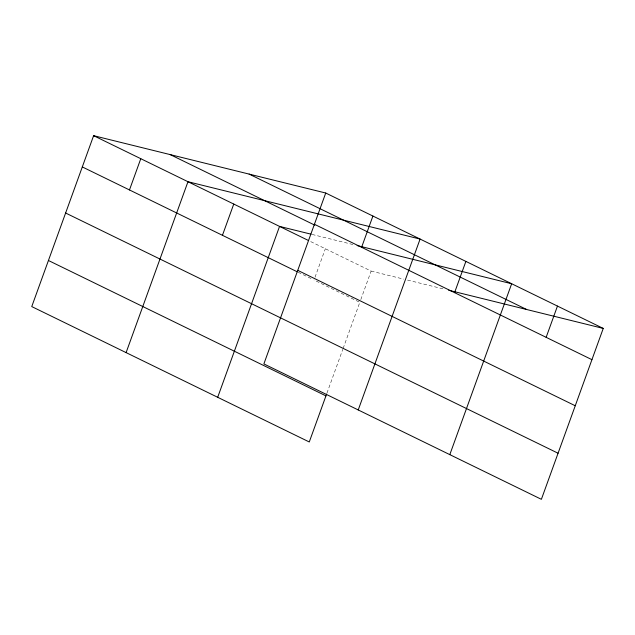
<?xml version="1.0" encoding="UTF-8"?>
<svg xmlns="http://www.w3.org/2000/svg" width="635" height="635" viewBox="0 0 635 635"><rect width="100%" height="100%" fill="white"/><g stroke="black" fill="none" stroke-linecap="round" stroke-linejoin="round"><path stroke-width="0.48" stroke-dasharray="3.17 2.38" d="M315.023 277.233L325.334 248.745M326.962 393.097L342.797 349.345M343.138 348.417L359.815 302.331L314.023 279.987M360.815 299.577L371.126 271.081L309.483 241.006M312.102 234.442L354.235 244.848M371.126 271.081L403.685 279.122M407.511 280.075L444.857 289.298M298.172 272.256L312.261 279.13"/><path stroke-width="0.95" d="M325.731 193.024L263.874 363.918L541.385 499.316L603.25 328.422L325.731 193.024L93.615 135.684L31.75 306.578L309.269 441.976L326.62 394.033M129.476 189.944L140.787 158.702M126.103 352.608L187.968 181.721L420.092 239.062L358.227 409.956M222.448 235.307L233.759 204.057M217.686 397.296L279.551 226.401L311.142 234.204M361.601 247.293L372.912 216.043M454.565 292.648L465.884 261.406M449.81 454.636L511.667 283.742L357.108 245.562M546.148 337.328L557.459 306.086M448.691 290.243L603.25 328.422M249.134 174.101L526.653 309.499M314.42 224.274L591.939 359.672M170.212 154.607L314.762 225.131M93.615 135.684L308.61 240.578M297.744 270.351L575.254 405.757M82.304 166.934L297.299 271.828M65.619 213.011L558.07 453.231M48.435 260.493L325.945 395.891"/></g></svg>
